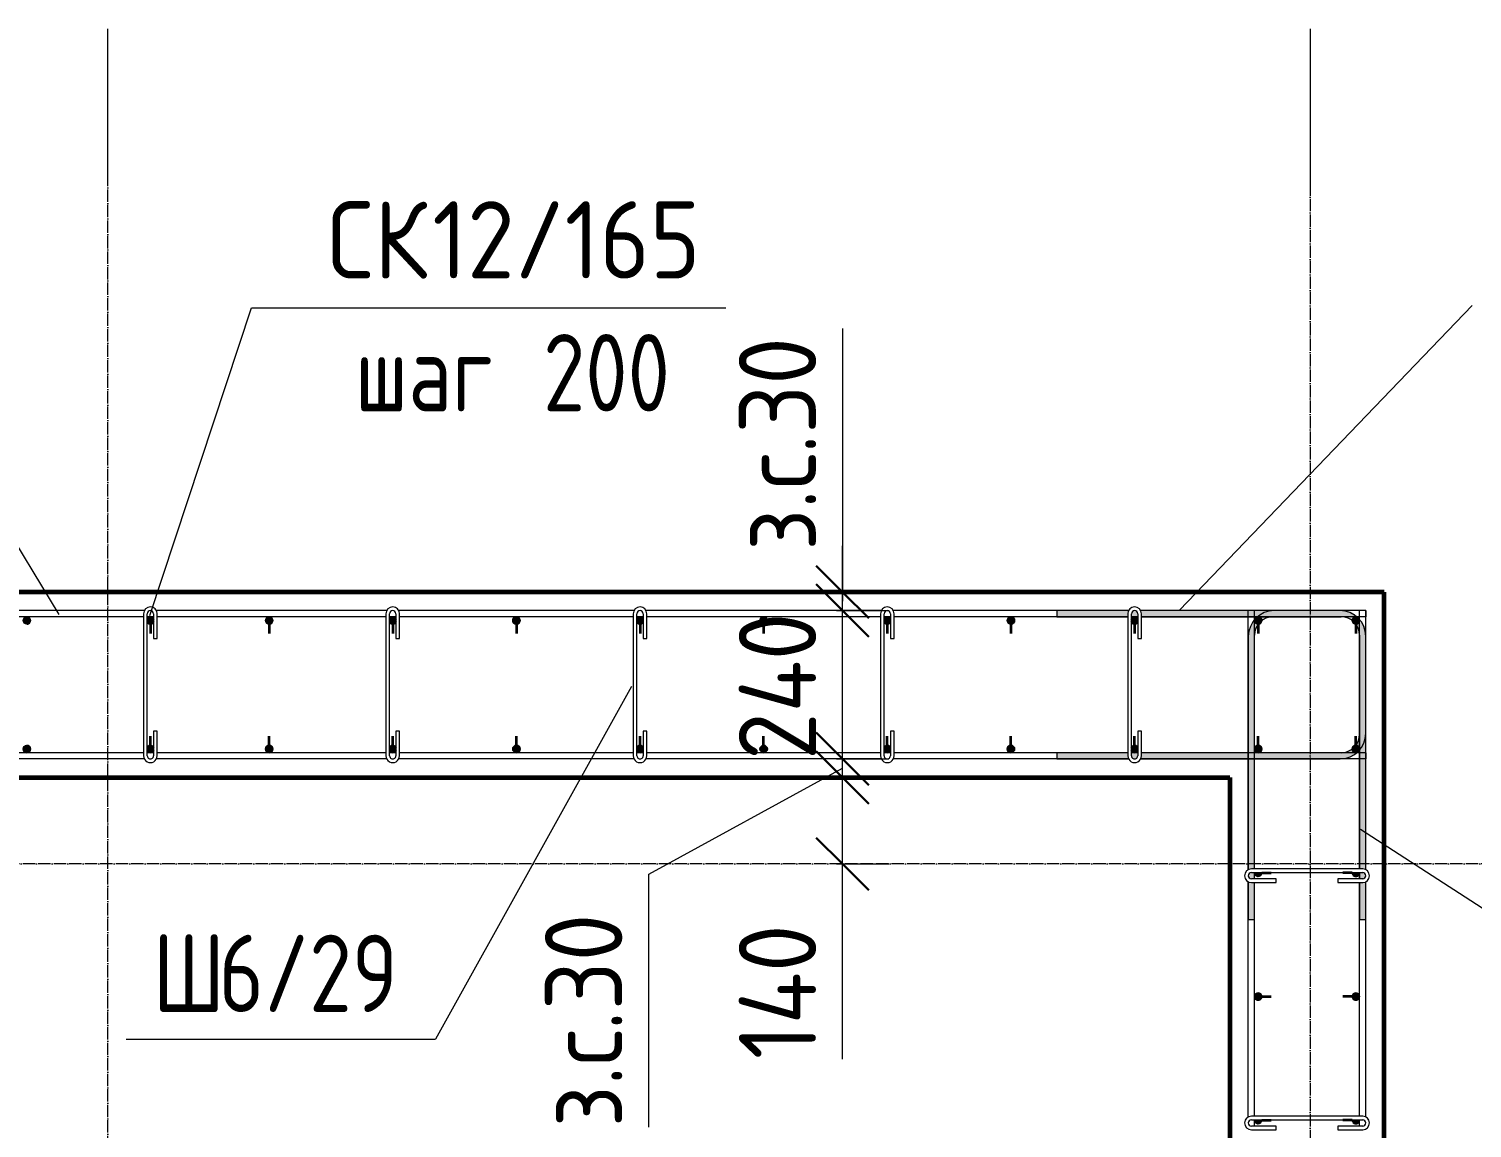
# Model space of a CAD drawing. Header units: millimetres. Extents: x 56549 to 83419, y -3049 to 32998.
# Drawn here: x 79682 to 82017, y 30718 to 32496 of the extents above; entities that cross this region are included whole.
import ezdxf

# ---------------------------------------------------------------- set-up
doc = ezdxf.new("R2010")
doc.units = ezdxf.units.MM
doc.linetypes.add('02 Штрихпунктирная _20 мм_', pattern=[25, 20, -2.5, 0, -2.5])
for name, color, linetype, lineweight in [('AA_Dim', 7, 'Continuous', 9), ('AA_Dim-50', 7, 'Continuous', 9), ('AA_Linii', 7, 'Continuous', 9), ('AA_Oformlenie', 7, 'Continuous', 9), ('AA_Vinoska', 7, 'Continuous', 9), ('AF_Stena_Опалубка', 253, 'Continuous', 20), ('KR_Armatura', 7, 'Continuous', 20), ('KR_Armatura_Tonkie', 7, 'Continuous', 20), ('KR_Fundament', 7, 'Continuous', 20), ('Оси', 7, 'Continuous', 9)]:
    doc.layers.add(name, color=color, linetype=linetype, lineweight=lineweight)
doc.styles.add('GOST Common_1', font='GOST_Common.ttf', dxfattribs={"width": 0.85, "height": 125})
doc.styles.add('ISOCPEUR_2', font='isocpeur.TTF', dxfattribs={"width": 0.9, "height": 125})
doc.styles.add('ISOCPEUR_3', font='isocpeur.TTF', dxfattribs={"width": 0.8, "height": 125})
doc.dimstyles.new('00_Точн_3_знака__прозр_', dxfattribs={"dimscale": 304.8, "dimtxt": 125.344371, "dimasz": 0.278871, "dimexe": 0.246063, "dimexo": 0.164042, "dimgap": 0.016404, "dimtad": 1, "dimdec": 3, "dimrnd": 0.001, "dimdsep": 46, "dimtxsty": 'ISOCPEUR_2', "dimblk1": 'OBLIQUE', "dimblk2": 'OBLIQUE', "dimsah": 1, "dimcen": 0.09, "dimdle": 0.246063, "dimazin": 0, "dimtfac": 1, "dimtdec": 4, "dimtix": 1, "dimtmove": 0, "dimatfit": 3, "dimfxl": 1, "dimtvp": 1, "dimtolj": 1, "dimtzin": 0, "dimlwd": 18, "dimlwe": 18, "dimarcsym": 2})
doc.dimstyles.new('00_Точн_3_знака__прозр__1', dxfattribs={"dimscale": 304.8, "dimtxt": 125.344371, "dimasz": 0.278871, "dimexe": 0.246063, "dimexo": 0.164042, "dimgap": 0.016404, "dimtad": 1, "dimdec": 3, "dimrnd": 0.001, "dimdsep": 46, "dimtxsty": 'ISOCPEUR_2', "dimblk1": 'OBLIQUE', "dimblk2": 'OBLIQUE', "dimsah": 1, "dimcen": 0.09, "dimdle": 0.246063, "dimazin": 0, "dimtfac": 1, "dimtdec": 4, "dimtix": 1, "dimtmove": 1, "dimatfit": 3, "dimfxl": 1, "dimtvp": 1, "dimtolj": 1, "dimtzin": 0, "dimlwd": 18, "dimlwe": 18, "dimarcsym": 2})

# ---------------------------------------------------------------- blocks, each defined once
blk = doc.blocks.new('351_Ряд стержней П переменный шаг _НесАрм_РабПлоск_ - Тип 1-3765982-Схема армирования вертикальных конструкций входной группы в осях 18-20_Н-А_1')
at = {"layer": 'KR_Armatura_Tonkie'}
for points in [[(-6, 708.3), (-9, 707.5), (-10.6, 705.9), (-11.8, 703.8), (-11.8, 701.5), (-11.2, 699.3), (-9, 697.1), (-6, 696.3), (-3, 697.1), (-1, 699.3), (-0.2, 700.7), (0, 702.3), (-1.3, 705.9), (-1.8, 706.5), (-4.4, 708.1)], [(152, 708.3), (149, 707.5), (146.8, 705.3), (146.2, 703.8), (146.2, 700.7), (146.8, 699.3), (149, 697.1), (152, 696.3), (154.6, 697.1), (156.2, 698.1), (157.8, 700.7), (157.8, 703.8), (156.2, 706.5), (153.6, 708.1)], [(-6, 550.3), (-9, 549.5), (-10.2, 548.5), (-11.8, 545.8), (-11.8, 543.5), (-11.2, 541.3), (-9, 539.1), (-6, 538.3), (-3, 539.1), (-1, 541.3), (-0.2, 542.7), (0, 544.3), (-0.8, 547.3), (-1.8, 548.5), (-4.4, 550.1)], [(152, 550.3), (149, 549.5), (146.5, 546.5), (146.2, 545.8), (146.2, 542.7), (146.8, 541.3), (149, 539.1), (152, 538.3), (154.6, 539.1), (156.2, 540.1), (157.8, 542.7), (157.5, 546.5), (156.2, 548.5), (153.6, 550.1)], [(-7.1, 429.3), (-9.3, 429.3), (-11, 427.3), (-11.8, 425.8), (-11.8, 423.5), (-11.2, 421.3), (-9.2, 419.3), (-2.7, 419.3), (-1, 421.3), (-0.2, 422.7), (0, 424.3), (-0.8, 427.3), (-3.1, 429.3), (-5.6, 429.3)], [(153.7, 429.3), (148.8, 429.3), (146.7, 426.9), (146.2, 425.8), (146.2, 422.7), (147, 421.1), (148.9, 419.3), (154.9, 419.3), (156.2, 420.1), (157.8, 422.7), (157.3, 426.9), (156.2, 428.5), (154.6, 429.3)], [(-6, 230.3), (-9, 229.5), (-10.7, 227.7), (-11.8, 225.8), (-11.8, 223.5), (-11.2, 221.3), (-9, 219.1), (-6, 218.3), (-3, 219.1), (-1, 221.3), (-0.2, 222.7), (0, 224.3), (-1.1, 227.7), (-1.8, 228.5), (-4.4, 230.1)], [(152, 230.3), (149, 229.5), (146.8, 227.3), (146.2, 225.8), (146.2, 222.7), (146.9, 221.2), (149, 219.1), (152, 218.3), (154.6, 219.1), (156.2, 220.1), (157.8, 222.7), (157.8, 225.8), (156.2, 228.5), (153.6, 230.1)], [(-6, 67), (-9, 66.2), (-10.2, 65.2), (-11.8, 62.6), (-11.8, 60.2), (-11.1, 58.3), (-0.8, 58.4), (-0.2, 59.4), (0, 61), (-0.8, 64), (-1.8, 65.2), (-4.4, 66.8)], [(152, 67), (149, 66.2), (146.8, 64), (146.2, 62.6), (146.8, 58.3), (157.6, 58.9), (157.8, 59.4), (157.6, 63.1), (156.2, 65.2), (153.6, 66.8)], [(-6, -96.3), (-9, -97.1), (-10.2, -98.1), (-11.8, -100.7), (-11.8, -103.1), (-11.2, -105.3), (-9, -107.5), (-6, -108.3), (-3, -107.5), (-1, -105.3), (-0.2, -103.8), (0, -102.3), (-0.8, -99.3), (-1.8, -98.1), (-4.4, -96.5)], [(152, -96.3), (149, -97.1), (146.8, -99.3), (146.2, -100.7), (146.2, -103.8), (146.8, -105.3), (149, -107.5), (152, -108.3), (154.6, -107.5), (156.2, -106.5), (157.8, -103.8), (157.6, -100.2), (156.2, -98.1), (153.6, -96.5)], [(-6, -296.3), (-9, -297.1), (-10.2, -298.1), (-11.8, -300.7), (-11.5, -302.7), (0, -302.3), (-0.8, -299.3), (-1.8, -298.1), (-4.4, -296.5)], [(152, -296.3), (149, -297.1), (146.8, -299.3), (146.2, -300.7), (146.5, -302.7), (157.8, -302.7), (157.6, -300.2), (156.2, -298.1), (153.6, -296.5)], [(-6, -496.3), (-9, -497.1), (-10.2, -498.1), (-11.8, -500.7), (-11.8, -503.1), (-11.2, -505.3), (-9, -507.5), (-6, -508.3), (-3, -507.5), (-1, -505.3), (-0.2, -503.8), (0, -502.3), (-0.8, -499.3), (-1.8, -498.1), (-4.4, -496.5)], [(152, -496.3), (149, -497.1), (146.8, -499.3), (146.2, -500.7), (146.2, -503.8), (146.8, -505.3), (149, -507.5), (152, -508.3), (154.6, -507.5), (156.2, -506.5), (157.8, -503.8), (157.6, -500.2), (156.2, -498.1), (153.6, -496.5)], [(-6, -696.3), (-9, -697.1), (-10.2, -698.1), (-11.8, -700.7), (-11.5, -702.7), (0, -702.3), (-0.8, -699.3), (-1.8, -698.1), (-4.4, -696.5)], [(152, -696.3), (149, -697.1), (146.8, -699.3), (146.2, -700.7), (146.5, -702.7), (157.8, -702.7), (157.6, -700.2), (156.2, -698.1), (153.6, -696.5)]]:
    blk.add_hatch(color=256, dxfattribs=at).paths.add_polyline_path(points)
at = {"layer": 'KR_Armatura'}
for centre in [(-6, 702.3), (152, 702.3), (-6, 544.3), (152, 544.3), (-6, 224.3), (152, 224.3), (-6, -102.3), (152, -102.3), (-6, -502.3), (152, -502.3)]:
    blk.add_circle(centre, 6, dxfattribs=at)
for centre, start, end in [((-6, 424.3), 105, 255), ((-6, 424.3), 285, 75), ((152, 424.3), 105, 255), ((152, 424.3), 285, 75), ((-6, 61), 90, 220.5765), ((-6, 61), 319.4235, 90), ((152, 61), 90, 220.5765), ((152, 61), 319.4235, 90), ((-6, -302.3), 90, 180), ((-6, -302.3), 360, 90), ((152, -302.3), 90, 180), ((152, -302.3), 353.3592, 90), ((-6, -702.3), 90, 180), ((-6, -702.3), 360, 90), ((152, -702.3), 90, 180), ((152, -702.3), 353.3592, 90)]:
    blk.add_arc(centre, 6, start, end, dxfattribs=at)
at = {"layer": 'KR_Armatura_Tonkie', "lineweight": 35}
for p, q in [((0, 702.3), (15, 702.3)), ((146, 702.3), (131, 702.3)), ((0, 544.3), (15, 544.3)), ((146, 544.3), (131, 544.3)), ((0, 424.3), (15, 424.3)), ((146, 424.3), (131, 424.3)), ((0, 224.3), (15, 224.3)), ((146, 224.3), (131, 224.3)), ((0, 61), (15, 61)), ((146, 61), (131, 61)), ((0, -102.3), (15, -102.3)), ((146, -102.3), (131, -102.3)), ((0, -302.3), (15, -302.3)), ((146, -302.3), (131, -302.3)), ((0, -502.3), (15, -502.3)), ((146, -502.3), (131, -502.3)), ((0, -702.3), (15, -702.3)), ((146, -702.3), (131, -702.3))]:
    blk.add_line(p, q, dxfattribs=at)
at = {"layer": 'KR_Armatura_Tonkie'}
for centre, start, end in [((-6, 702.3), 360, 180), ((-6, 702.3), 180, 0), ((152, 702.3), 360, 180), ((152, 702.3), 180, 360), ((-6, 544.3), 360, 180), ((-6, 544.3), 180, 0), ((152, 544.3), 0, 180), ((152, 544.3), 180, 360), ((-6, 424.3), 123.0857, 180), ((-6, 424.3), 180, 236.9143), ((-6, 424.3), 360, 56.9143), ((-6, 424.3), 303.0857, 0), ((152, 424.3), 123.0857, 180), ((152, 424.3), 180, 236.9143), ((152, 424.3), 360, 56.9143), ((152, 424.3), 303.0857, 360), ((-6, 224.3), 360, 180), ((-6, 224.3), 180, 360), ((152, 224.3), 360, 180), ((152, 224.3), 180, 360), ((-6, 61), 360, 180), ((-6, 61), 180, 206.9431), ((-6, 61), 333.0569, 360), ((152, 61), 360, 180), ((152, 61), 180, 206.9431), ((152, 61), 339.0372, 360), ((-6, -102.3), 360, 180), ((-6, -102.3), 180, 360), ((152, -102.3), 0, 180), ((152, -102.3), 180, 360), ((-6, -302.3), 360, 180), ((152, -302.3), 0, 180), ((-6, -502.3), 360, 180), ((-6, -502.3), 180, 0), ((152, -502.3), 360, 180), ((152, -502.3), 180, 360), ((-6, -702.3), 360, 180), ((152, -702.3), 0, 180)]:
    blk.add_arc(centre, 6, start, end, dxfattribs=at)
blk = doc.blocks.new('351_Ряд стержней П переменный шаг _НесАрм_РабПлоск_ - Тип 1-3764197-Схема армирования вертикальных конструкций входной группы в осях 18-20_Н-А_1')
at = {"layer": 'KR_Armatura_Tonkie'}
for points in [[(0, 1854), (-1.6, 1858.1), (-2.6, 1858.7), (-4.4, 1859.8), (-7.6, 1859.8), (-10.3, 1858.1), (-11.8, 1855.6), (-11.8, 1853.2), (-11.2, 1851), (-9, 1848.8), (-6, 1848), (-2.6, 1849.1), (-1, 1851), (-0.2, 1852.4)], [(208, 1854), (207.8, 1855.6), (206.2, 1858.2), (205, 1859.2), (202, 1860), (199.4, 1859.2), (197.7, 1858.1), (196.2, 1855.6), (196, 1854), (196.8, 1851), (199, 1848.8), (202, 1848), (205, 1848.8), (207.2, 1851), (207.8, 1853.2)], [(0, 1696), (-0.8, 1699), (-2.6, 1700.7), (-4.4, 1701.8), (-7.6, 1701.8), (-10.2, 1700.2), (-11.8, 1697.6), (-11.8, 1695.2), (-11.2, 1693), (-9, 1690.8), (-6, 1690), (-2.6, 1691.1), (-1, 1693), (-0.2, 1694.4)], [(208, 1696), (207.8, 1697.6), (206.2, 1700.2), (205, 1701.2), (202, 1702), (199.4, 1701.2), (197.8, 1700.2), (196.2, 1697.6), (196, 1696), (197.5, 1692.1), (199.1, 1690.8), (202, 1690), (205, 1690.8), (207.2, 1693), (207.8, 1695.2)], [(0, 1496), (-0.8, 1499), (-3.1, 1501), (-9.3, 1501), (-11, 1499), (-11.8, 1497.6), (-11.8, 1495.2), (-11.2, 1493), (-9.2, 1491), (-2.6, 1491.1), (-1, 1493), (-0.2, 1494.4)], [(208, 1496), (207.8, 1497.6), (205.2, 1501), (199.1, 1501), (197.8, 1500.2), (196.2, 1497.6), (196, 1496), (196.8, 1493), (198.9, 1491), (205.3, 1491), (207.2, 1493), (207.8, 1495.2)], [(0, 1296), (-0.8, 1299), (-2.6, 1300.7), (-4.4, 1301.8), (-7.6, 1301.8), (-10.2, 1300.2), (-11.8, 1297.6), (-11.8, 1295.2), (-11.2, 1293), (-9, 1290.8), (-6, 1290), (-2.6, 1291.1), (-1, 1293), (-0.2, 1294.4)], [(208, 1296), (207.8, 1297.6), (206.2, 1300.2), (205, 1301.2), (202, 1302), (199.4, 1301.2), (197.8, 1300.2), (196.2, 1297.6), (196, 1296), (196.8, 1293), (199, 1290.8), (202, 1290), (205, 1290.8), (207.2, 1293), (207.8, 1295.2)], [(0, 1096), (-0.8, 1099), (-3.1, 1101), (-9.3, 1101), (-11, 1099), (-11.8, 1097.6), (-11.8, 1095.2), (-11.2, 1093), (-9.2, 1091), (-2.6, 1091.1), (-1, 1093), (-0.2, 1094.4)], [(208, 1096), (207.8, 1097.6), (205.2, 1101), (199.1, 1101), (197.8, 1100.2), (196.2, 1097.6), (196, 1096), (197.3, 1092.3), (198.9, 1091), (205.3, 1091), (207.2, 1093), (207.8, 1095.2)], [(0, 896), (-0.8, 899), (-2.6, 900.7), (-4.4, 901.8), (-7.6, 901.8), (-10.2, 900.2), (-11.8, 897.6), (-11.8, 895.2), (-11.2, 893), (-9, 890.8), (-6, 890), (-2.6, 891.1), (-1, 893), (-0.2, 894.4)], [(208, 896), (207.8, 897.6), (206.2, 900.2), (205, 901.2), (202, 902), (199.4, 901.2), (197.8, 900.2), (196.2, 897.6), (196, 896), (196.8, 893), (199, 890.8), (202, 890), (205, 890.8), (207.2, 893), (207.8, 895.2)], [(0, 696), (-0.8, 699), (-3.1, 701), (-9.3, 701), (-10.2, 700.2), (-11.8, 697.6), (-11.8, 695.2), (-11.2, 693), (-9.2, 691), (-2.6, 691.1), (-1, 693), (-0.2, 694.4)], [(208, 696), (207.8, 697.6), (205.2, 701), (199.1, 701), (197.8, 700.2), (196.2, 697.6), (196, 696), (196.8, 693), (198.9, 691), (205.3, 691), (207.2, 693), (207.8, 695.2)], [(0, 496), (-1.7, 500.2), (-1.8, 500.2), (-4.4, 501.8), (-7.6, 501.8), (-10.3, 500.2), (-11.8, 497.6), (-11.8, 495.2), (-11.2, 493), (-9, 490.8), (-6, 490), (-2.6, 491.1), (-1, 493), (-0.2, 494.4)], [(208, 496), (207.8, 497.6), (206.2, 500.2), (205, 501.2), (202, 502), (199.4, 501.2), (197.7, 500.2), (196.2, 497.6), (196, 496), (196.8, 493), (199, 490.8), (202, 490), (205, 490.8), (207.2, 493), (207.8, 495.2)], [(0, 296), (-0.8, 299), (-3.1, 301), (-9.3, 301), (-11, 299), (-11.8, 297.6), (-11.8, 295.2), (-11.2, 293), (-9.2, 291), (-2.6, 291.1), (-1, 293), (-0.2, 294.4)], [(208, 296), (207.8, 297.6), (205.2, 301), (199.1, 301), (197.8, 300.2), (196.2, 297.6), (196, 296), (196.8, 293), (198.9, 291), (205.3, 291), (207.2, 293), (207.8, 295.2)], [(0, 96), (-0.8, 99), (-1.8, 100.2), (-4.4, 101.8), (-7.6, 101.8), (-10.2, 100.2), (-11.8, 97.6), (-11.8, 95.2), (-11.2, 93), (-9, 90.8), (-6, 90), (-3, 90.8), (-1, 93), (-0.2, 94.4)], [(208, 96), (207.6, 97.8), (206.2, 100.2), (205, 101.2), (202, 102), (199.4, 101.2), (197.8, 100.2), (196.2, 97.6), (196, 96), (196.8, 93), (199, 90.8), (202, 90), (205, 90.8), (207.2, 93), (207.8, 95.2)], [(0, -96), (-0.8, -93), (-3.1, -91), (-9.3, -91), (-11, -93), (-11.8, -94.4), (-11.8, -96.8), (-11.2, -99), (-9.2, -101), (-2.6, -100.9), (-1, -99), (-0.2, -97.6)], [(208, -96), (207.8, -94.4), (205.2, -91), (199.1, -91), (197.8, -91.8), (196.2, -94.4), (196, -96), (196.8, -99), (198.9, -101), (205.3, -101), (207.2, -99), (207.8, -96.8)], [(0, -296), (-0.8, -293), (-2.6, -291.3), (-4.4, -290.2), (-7.6, -290.2), (-10.2, -291.8), (-11.8, -294.4), (-11.8, -296.8), (-11.2, -299), (-9, -301.2), (-6, -302), (-2.6, -300.9), (-1, -299), (-0.2, -297.6)], [(208, -296), (207.8, -294.4), (206.2, -291.8), (205, -290.8), (202, -290), (199.4, -290.8), (197.8, -291.8), (196.2, -294.4), (196, -296), (196.8, -299), (199, -301.2), (202, -302), (205, -301.2), (207.2, -299), (207.8, -296.8)]]:
    blk.add_hatch(color=256, dxfattribs=at).paths.add_polyline_path(points)
at = {"layer": 'KR_Armatura'}
for centre in [(-6, 1854), (202, 1854), (-6, 1696), (202, 1696), (-6, 1296), (202, 1296), (-6, 896), (202, 896), (-6, 496), (202, 496), (-6, 96), (202, 96), (-6, -296), (202, -296)]:
    blk.add_circle(centre, 6, dxfattribs=at)
for centre, start, end in [((-6, 1496), 105, 255), ((-6, 1496), 285, 75), ((202, 1496), 105, 255), ((202, 1496), 285, 75), ((-6, 1096), 105, 255), ((-6, 1096), 285, 75), ((202, 1096), 105, 255), ((202, 1096), 285, 75), ((-6, 696), 105, 255), ((-6, 696), 285, 75), ((202, 696), 105, 255), ((202, 696), 285, 75), ((-6, 296), 105, 255), ((-6, 296), 285, 75), ((202, 296), 105, 255), ((202, 296), 285, 75), ((-6, -96), 105, 255), ((-6, -96), 285, 75), ((202, -96), 105, 255), ((202, -96), 285, 75)]:
    blk.add_arc(centre, 6, start, end, dxfattribs=at)
at = {"layer": 'KR_Armatura_Tonkie', "lineweight": 35}
for p, q in [((0, 1854), (15, 1854)), ((196, 1854), (181, 1854)), ((0, 1696), (15, 1696)), ((196, 1696), (181, 1696)), ((0, 1496), (15, 1496)), ((196, 1496), (181, 1496)), ((0, 1296), (15, 1296)), ((196, 1296), (181, 1296)), ((0, 1096), (15, 1096)), ((196, 1096), (181, 1096)), ((0, 896), (15, 896)), ((196, 896), (181, 896)), ((0, 696), (15, 696)), ((196, 696), (181, 696)), ((0, 496), (15, 496)), ((196, 496), (181, 496)), ((0, 296), (15, 296)), ((196, 296), (181, 296)), ((0, 96), (15, 96)), ((196, 96), (181, 96)), ((0, -96), (15, -96)), ((196, -96), (181, -96))]:
    blk.add_line(p, q, dxfattribs=at)
at = {"layer": 'KR_Armatura_Tonkie'}
for centre, start, end in [((-6, 1854), 360, 180), ((-6, 1854), 180, 0), ((202, 1854), 0, 180), ((202, 1854), 180, 360), ((-6, 1696), 360, 180), ((-6, 1696), 180, 0), ((202, 1696), 0, 180), ((202, 1696), 180, 360), ((-6, 1496), 123.0857, 180), ((-6, 1496), 180, 236.9143), ((-6, 1496), 360, 55.4108), ((-6, 1496), 304.5892, 0), ((202, 1496), 123.0857, 180), ((202, 1496), 180, 236.9143), ((202, 1496), 0, 56.9143), ((202, 1496), 303.0857, 0), ((-6, 1296), 360, 180), ((-6, 1296), 180, 0), ((202, 1296), 0, 180), ((202, 1296), 180, 360), ((-6, 1096), 123.0857, 180), ((-6, 1096), 360, 55.4108), ((202, 1096), 123.0857, 180), ((202, 1096), 0, 56.9143), ((-6, 1096), 180, 236.9143), ((-6, 1096), 304.5892, 0), ((202, 1096), 180, 236.9143), ((202, 1096), 303.0857, 360), ((-6, 896), 360, 180), ((-6, 896), 180, 0), ((202, 896), 0, 180), ((202, 896), 180, 360), ((-6, 696), 123.0857, 180), ((-6, 696), 360, 55.4108), ((202, 696), 123.0857, 180), ((202, 696), 0, 56.9143), ((-6, 696), 180, 236.9143), ((-6, 696), 304.5892, 0), ((202, 696), 180, 236.9143), ((202, 696), 303.0857, 360), ((-6, 496), 360, 180), ((-6, 496), 180, 0), ((202, 496), 0, 180), ((202, 496), 180, 360), ((-6, 296), 123.0857, 180), ((-6, 296), 180, 236.9143), ((-6, 296), 360, 56.9143), ((-6, 296), 304.5892, 360), ((202, 296), 123.0857, 180), ((202, 296), 180, 236.9143), ((202, 296), 0, 56.9143), ((202, 296), 303.0857, 360), ((-6, 96), 360, 180), ((-6, 96), 180, 360), ((202, 96), 0, 180), ((202, 96), 180, 360), ((-6, -96), 123.0857, 180), ((-6, -96), 360, 55.4108), ((202, -96), 123.0857, 180), ((202, -96), 0, 56.9143), ((-6, -96), 180, 236.9143), ((-6, -96), 304.5892, 360), ((202, -96), 180, 236.9143), ((202, -96), 303.0857, 360), ((-6, -296), 360, 180), ((202, -296), 0, 180)]:
    blk.add_arc(centre, 6, start, end, dxfattribs=at)
blk = doc.blocks.new('079_Шпилька _ЭлУзла_ - d6 А240-3740167-Схема армирования вертикальных конструкций входной группы в осях 18-20_Н-А_1')
at = {"layer": 'AA_Oformlenie'}
for p, q in [((40, 11), (0, 11)), ((0, 5), (40, 5)), ((40, 5), (40, 11)), ((180, 11), (140, 11)), ((140, 11), (140, 5)), ((140, 5), (180, 5)), ((180, -5), (0, -5)), ((0, -11), (180, -11))]:
    blk.add_line(p, q, dxfattribs=at)
for centre, radius, start, end in [((0, 0), 11, 90, 270), ((0, 0), 5, 90, 270), ((180, 0), 11, 270, 90), ((180, 0), 5, 270, 90)]:
    blk.add_arc(centre, radius, start, end, dxfattribs=at)
blk = doc.blocks.new('079_Шпилька _ЭлУзла_ - d6 А240-3740291-Схема армирования вертикальных конструкций входной группы в осях 18-20_Н-А_1')
at = {"layer": 'AA_Oformlenie'}
for p, q in [((40, 11), (0, 11)), ((0, 5), (40, 5)), ((40, 5), (40, 11)), ((230, 11), (190, 11)), ((190, 11), (190, 5)), ((190, 5), (230, 5)), ((230, -5), (0, -5)), ((0, -11), (230, -11))]:
    blk.add_line(p, q, dxfattribs=at)
for centre, radius, start, end in [((0, 0), 11, 90, 270), ((0, 0), 5, 90, 270), ((230, 0), 11, 270, 90), ((230, 0), 5, 270, 90)]:
    blk.add_arc(centre, radius, start, end, dxfattribs=at)
blk = doc.blocks.new('079_Шпилька _ЭлУзла_ - d6 А240-V20-Схема армирования вертикальных конструкций входной группы в осях 18-20_Н-А_1')
at = {"layer": 'AA_Oformlenie'}
for p, q in [((40, 11), (0, 11)), ((0, 5), (40, 5)), ((40, 5), (40, 11)), ((230, 11), (190, 11)), ((190, 11), (190, 5)), ((190, 5), (230, 5)), ((230, -5), (0, -5)), ((0, -11), (230, -11))]:
    blk.add_line(p, q, dxfattribs=at)
for centre, radius, start, end in [((0, 0), 11, 90, 270), ((0, 0), 5, 90, 270), ((230, 0), 11, 270, 90), ((230, 0), 5, 270, 90)]:
    blk.add_arc(centre, radius, start, end, dxfattribs=at)
blk = doc.blocks.new('079_Шпилька _ЭлУзла_ - d6 А240-V21-Схема армирования вертикальных конструкций входной группы в осях 18-20_Н-А_1')
at = {"layer": 'AA_Oformlenie'}
for p, q in [((40, 11), (0, 11)), ((0, 5), (40, 5)), ((40, 5), (40, 11)), ((230, 11), (190, 11)), ((190, 11), (190, 5)), ((190, 5), (230, 5)), ((230, -5), (0, -5)), ((0, -11), (230, -11))]:
    blk.add_line(p, q, dxfattribs=at)
for centre, radius, start, end in [((0, 0), 11, 90, 270), ((0, 0), 5, 90, 270), ((230, 0), 11, 270, 90), ((230, 0), 5, 270, 90)]:
    blk.add_arc(centre, radius, start, end, dxfattribs=at)
blk = doc.blocks.new('079_Шпилька _ЭлУзла_ - d6 А240-V22-Схема армирования вертикальных конструкций входной группы в осях 18-20_Н-А_1')
at = {"layer": 'AA_Oformlenie'}
for p, q in [((40, 11), (0, 11)), ((0, 5), (40, 5)), ((40, 5), (40, 11)), ((230, 11), (190, 11)), ((190, 11), (190, 5)), ((190, 5), (230, 5)), ((230, -5), (0, -5)), ((0, -11), (230, -11))]:
    blk.add_line(p, q, dxfattribs=at)
for centre, radius, start, end in [((0, 0), 11, 90, 270), ((0, 0), 5, 90, 270), ((230, 0), 11, 270, 90), ((230, 0), 5, 270, 90)]:
    blk.add_arc(centre, radius, start, end, dxfattribs=at)
blk = doc.blocks.new('042_М_Арматуры - Диам длина поз _ Шаг-2260295-Схема армирования вертикальных конструкций входной группы в осях 18-20_Н-А_1')
at = {"layer": 'AA_Vinoska'}
blk.add_line((-7, 0), (7, 0), dxfattribs=at)
blk = doc.blocks.new('DIMBLOCK78-Схема армирования вертикальных конструкций входной группы в осях 18-20_Н-А_1')
at = {"layer": 'AA_Dim-50', "lineweight": 30}
for p, q in [((80998.5, 31285), (80956, 31327.5)), ((80998.5, 31285), (81041, 31242.5)), ((80998.5, 31145), (80956, 31187.5)), ((80998.5, 31145), (81041, 31102.5))]:
    blk.add_line(p, q, dxfattribs=at)
at = {"layer": 'AA_Dim-50', "lineweight": 18}
for p, q in [((80988.4, 31285), (81073.5, 31285)), ((80998.5, 31285), (80988.4, 31285)), ((80998.5, 31070), (80998.5, 31285)), ((80998.5, 31099.1), (80998.5, 31215)), ((80988.4, 31145), (81073.5, 31145)), ((80998.5, 31145), (80988.4, 31145)), ((80998.5, 30829.2), (80998.5, 31099.1))]:
    blk.add_line(p, q, dxfattribs=at)
at = {"layer": 'AA_Dim-50', "color": 0, "lineweight": 18, "insert": (80830.7, 30829.2), "char_height": 125, "width": 263.933, "attachment_point": 1, "rotation": 90, "line_spacing_factor": 1.135194, "style": 'ISOCPEUR_2'}
blk.add_mtext('140', dxfattribs=at)
blk = doc.blocks.new('_Oblique')
at = {"color": 0, "linetype": 'ByBlock', "lineweight": -2}
blk.add_line((-0.5, -0.5), (0.5, 0.5), dxfattribs=at)
blk = doc.blocks.new('DIMBLOCK79-Схема армирования вертикальных конструкций входной группы в осях 18-20_Н-А_1')
at = {"layer": 'AA_Dim-50', "lineweight": 30}
for p, q in [((80998.5, 31315), (80956, 31357.5)), ((80998.5, 31285), (80956, 31327.5)), ((80998.5, 31315), (81041, 31272.5)), ((80998.5, 31285), (81041, 31242.5))]:
    blk.add_line(p, q, dxfattribs=at)
at = {"layer": 'AA_Dim-50', "lineweight": 18}
for p, q in [((80988.4, 31315), (81073.5, 31315)), ((80998.5, 31315), (80988.4, 31315)), ((80998.5, 31285), (80998.5, 31315)), ((80684.9, 31128.5), (80998.5, 31300)), ((80988.4, 31285), (81073.5, 31285)), ((80998.5, 31285), (80988.4, 31285)), ((80684.9, 30719), (80684.9, 31128.5))]:
    blk.add_line(p, q, dxfattribs=at)
at = {"layer": 'AA_Dim-50', "color": 0, "lineweight": 18, "insert": (80517.1, 30719), "char_height": 125, "width": 431.374, "attachment_point": 1, "rotation": 90, "line_spacing_factor": 1.135194, "style": 'ISOCPEUR_2'}
blk.add_mtext('з.с.30', dxfattribs=at)
blk = doc.blocks.new('DIMBLOCK80-Схема армирования вертикальных конструкций входной группы в осях 18-20_Н-А_1')
at = {"layer": 'AA_Dim-50', "lineweight": 30}
for p, q in [((80998.5, 31555), (80956, 31597.5)), ((80998.5, 31555), (81041, 31512.5)), ((80998.5, 31315), (80956, 31357.5)), ((80998.5, 31315), (81041, 31272.5))]:
    blk.add_line(p, q, dxfattribs=at)
at = {"layer": 'AA_Dim-50', "lineweight": 18}
for p, q in [((80988.4, 31555), (81073.5, 31555)), ((80998.5, 31555), (80988.4, 31555)), ((80998.5, 31315), (80998.5, 31555)), ((80988.4, 31315), (81073.5, 31315)), ((80998.5, 31315), (80988.4, 31315))]:
    blk.add_line(p, q, dxfattribs=at)
at = {"layer": 'AA_Dim-50', "color": 0, "lineweight": 18, "insert": (80830.7, 31313.2), "char_height": 125, "width": 292.313, "attachment_point": 1, "rotation": 90, "line_spacing_factor": 1.135194, "style": 'ISOCPEUR_2'}
blk.add_mtext('240', dxfattribs=at)
blk = doc.blocks.new('DIMBLOCK81-Схема армирования вертикальных конструкций входной группы в осях 18-20_Н-А_1')
at = {"layer": 'AA_Dim-50', "lineweight": 18}
for p, q in [((80998.5, 32011.2), (80998.5, 31601.8)), ((80998.5, 31555), (80998.5, 31660)), ((80998.5, 31601.8), (80998.5, 31570)), ((80988.4, 31585), (81073.5, 31585)), ((80998.5, 31585), (80988.4, 31585)), ((80988.4, 31555), (81073.5, 31555)), ((80998.5, 31555), (80988.4, 31555))]:
    blk.add_line(p, q, dxfattribs=at)
at = {"layer": 'AA_Dim-50', "lineweight": 30}
for p, q in [((80998.5, 31585), (80956, 31627.5)), ((80998.5, 31555), (80956, 31597.5)), ((80998.5, 31585), (81041, 31542.5)), ((80998.5, 31555), (81041, 31512.5))]:
    blk.add_line(p, q, dxfattribs=at)
at = {"layer": 'AA_Dim-50', "color": 0, "lineweight": 18, "insert": (80830.7, 31651.8), "char_height": 125, "width": 431.374, "attachment_point": 1, "rotation": 90, "line_spacing_factor": 1.135194, "style": 'ISOCPEUR_2'}
blk.add_mtext('з.с.30', dxfattribs=at)
blk = doc.blocks.new('010_Текст с выноской - Текст 2 строки-3745985-Схема армирования вертикальных конструкций входной группы в осях 18-20_Н-А_1')
at = {"layer": 'AA_Vinoska'}
blk.add_line((-5, 0), (5, 0), dxfattribs=at)

msp = doc.modelspace()

# ---------------------------------------------------------------- hatches: boundary and pattern name
at = {"layer": 'AA_Oformlenie'}
h = msp.add_hatch(color=250, dxfattribs=at)
h.paths.add_polyline_path([(81344.8383, 31315), (81461.1049, 31315), (81460.0086, 31318.7059), (81459.8383, 31322.4914), (81459.8383, 31325), (81344.8383, 31325), (81344.8383, 31316.4408)])
h.paths.add_polyline_path([(81803.2561, 31315), (81814.0762, 31316.4408), (81824.5956, 31320.9918), (81830.0224, 31325.1559), (81828.0753, 31325.2044), (81825.8383, 31325.8038), (81823.6421, 31328), (81822.3901, 31330.9773), (81819.8383, 31329.0192), (81812.6028, 31326.0222), (81803.2561, 31325), (81481.8383, 31325), (81481.4635, 31317.153), (81480.8725, 31315), (81799.3963, 31315)])
h.paths.add_polyline_path([(81470.8383, 31315), (81473.6853, 31315.9361), (81475.1684, 31317.5), (81475.8383, 31320), (81475.8383, 31325), (81465.8383, 31325), (81466.0086, 31318.7059), (81467.3335, 31316.4408), (81469.5442, 31315.1704)])
h.paths.add_polyline_path([(81834.4344, 31329.4927), (81839.5055, 31336.3662), (81843.6077, 31347.2354), (81844.8383, 31356.5822), (81844.5094, 31515.6945), (81843.3458, 31524.1801), (81838.07, 31535.6198), (81834.8383, 31539), (81834.6338, 31537.4471), (81832.2218, 31534.0982), (81830.819, 31533.5307), (81828.8383, 31532.5814), (81830.819, 31530), (81833.816, 31522.7646), (81834.8383, 31513.1963), (81834.8383, 31355), (81833.816, 31347.2354), (81830.819, 31340), (81828.8383, 31337), (81831.3592, 31336.2367), (81833.0809, 31335.2426), (81834.6338, 31332.5529), (81834.8383, 31331)])
h.paths.add_polyline_path([(81822.9466, 31538.5956), (81822.8383, 31539), (81824.463, 31542.8209), (81825.8383, 31544.1962), (81829.6698, 31545), (81823.6421, 31549.5213), (81812.6028, 31553.7403), (81799.3963, 31555), (81480.5717, 31555), (81481.6679, 31551.2941), (81481.8383, 31547.99), (81481.8383, 31545), (81804.8383, 31545), (81814.0183, 31543.3915), (81821.4139, 31539.7718), (81822.8383, 31538.6788)])
h.paths.add_polyline_path([(81344.8383, 31545), (81459.8383, 31545), (81460.2131, 31552.847), (81461.1049, 31555), (81344.8383, 31555)])
h.paths.add_polyline_path([(81465.8383, 31545), (81475.8383, 31545), (81475.6679, 31551.2941), (81474.3738, 31553.5355), (81472.1324, 31554.8296), (81469.5442, 31554.8296), (81467.3027, 31553.5355), (81466.0086, 31551.2941), (81465.8383, 31547.6408)])
h = msp.add_hatch(color=250, dxfattribs=at)
h.paths.add_polyline_path([(81844.8383, 31055), (81844.8383, 31116.2666), (81841.1324, 31115.1704), (81836.1471, 31115), (81834.8383, 31115), (81834.8383, 31055), (81839.0127, 31055)])
h.paths.add_polyline_path([(81664.8383, 31055), (81664.8383, 31115), (81656.9913, 31115.3748), (81654.8383, 31116.2666), (81654.8383, 31055)])
h.paths.add_polyline_path([(81839.8383, 31121), (81842.3383, 31121.6699), (81844.1684, 31123.5), (81844.8383, 31126), (81843.9021, 31128.847), (81842.3383, 31130.3301), (81839.8383, 31131), (81834.8383, 31131), (81834.8383, 31121), (81836.278, 31121)])
h.paths.add_polyline_path([(81659.8383, 31121), (81664.8383, 31121), (81664.8383, 31131), (81658.5442, 31130.8296), (81656.3027, 31129.5355), (81655.0086, 31127.2941), (81655.0086, 31124.7059), (81656.3027, 31122.4645), (81658.5442, 31121.1704)])
h.paths.add_polyline_path([(81844.8383, 31135.7334), (81844.63, 31355), (81843.4214, 31345.8199), (81838.8465, 31335.2426), (81834.8383, 31330.0191), (81834.8383, 31137), (81842.6853, 31136.6252), (81844.1684, 31136.0109)])
h.paths.add_polyline_path([(81654.8383, 31135.7334), (81658.5442, 31136.8296), (81663.0486, 31137), (81664.8383, 31137.1126), (81664.8383, 31315), (81654.8383, 31315), (81654.8383, 31136.6252)])
h.paths.add_polyline_path([(81658.1716, 31325), (81664.8383, 31325), (81665.281, 31518.3628), (81666.5956, 31524.5393), (81668.8575, 31530), (81670.8383, 31533), (81668.2472, 31533.8038), (81665.9338, 31535.6198), (81665.281, 31537.3478), (81664.8383, 31539), (81664.8383, 31539.8315), (81660.4389, 31534.0982), (81656.2627, 31524.0159), (81654.8383, 31513.1963), (81654.8383, 31325)])
h.paths.add_polyline_path([(81844.8383, 31513.1963), (81844.5385, 31515.6945), (81843.4138, 31524.1983), (81838.1847, 31535.6198), (81839.2673, 31534.0265), (81843.5786, 31522.7646), (81844.8341, 31513.2278)])
h.paths.add_polyline_path([(81676.7912, 31538.6427), (81679.8383, 31540.9808), (81687.0737, 31543.9778), (81694.8383, 31545), (81672.3912, 31544.7956), (81675.7401, 31542.3835), (81676.6338, 31540.5529), (81676.8383, 31539)])
h.paths.add_polyline_path([(81830.0224, 31544.8441), (81823.6421, 31549.5968), (81812.6028, 31553.7695), (81814.0183, 31553.5076), (81824.5956, 31548.8935), (81829.842, 31544.8679)])

# ---------------------------------------------------------------- linework, layer by layer
at = {"layer": 'AA_Linii'}
for p, q in [((81344.8383, 31555), (81344.8383, 31545)), ((81461.1049, 31555), (81344.8383, 31555)), ((81344.8383, 31545), (81459.8383, 31545)), ((81465.8383, 31545), (81475.8383, 31545)), ((81803.0346, 31555), (81480.8725, 31555)), ((81481.8383, 31545), (81804.8383, 31545)), ((81694.8383, 31545), (81804.8383, 31545)), ((81803.2561, 31555), (81696.642, 31555)), ((81654.8383, 31513.1963), (81654.8383, 31135.7334)), ((81664.8383, 31137.1126), (81664.8383, 31515)), ((81834.8383, 31515), (81834.8383, 31355)), ((81834.8383, 31515), (81834.8383, 31137.1126)), ((81844.8383, 31135.7334), (81844.8383, 31513.4178)), ((81844.8383, 31356.5822), (81844.8383, 31513.1963)), ((81459.8383, 31325), (81344.8383, 31325)), ((81344.8383, 31325), (81344.8383, 31315)), ((81344.8383, 31315), (81461.1049, 31315)), ((81475.8383, 31325), (81465.8383, 31325)), ((81480.8725, 31315), (81803.2561, 31315)), ((81804.8383, 31325), (81481.8383, 31325)), ((81664.8383, 31121), (81664.8383, 31131)), ((81834.8383, 31131), (81834.8383, 31121)), ((81654.8383, 31116.2666), (81654.8383, 31055)), ((81664.8383, 31055), (81664.8383, 31115)), ((81834.8383, 31115), (81834.8383, 31055)), ((81844.8383, 31055), (81844.8383, 31116.2666)), ((81654.8383, 31055), (81664.8383, 31055)), ((81834.8383, 31055), (81844.8383, 31055))]:
    msp.add_line(p, q, dxfattribs=at)
for centre, radius, start, end in [((81696.642, 31513.1963), 41.8037, 90, 180), ((81694.8383, 31515), 30, 90, 180), ((81803.0346, 31513.1963), 41.8037, 0, 90), ((81803.2561, 31513.4178), 41.5822, 360, 90), ((81804.8383, 31515), 30, 0, 90), ((81804.8383, 31515), 30, 0, 90), ((81803.2561, 31356.5822), 41.5822, 270, 0), ((81804.8383, 31355), 30, 270, 360)]:
    msp.add_arc(centre, radius, start, end, dxfattribs=at)
at = {"layer": 'AA_Vinoska'}
for p, q in [((79731.2056, 31548.7916), (79430.1591, 32044.8152)), ((79877.8208, 31547.3101), (80042.5512, 32044.8152)), ((80042.5512, 32044.8152), (80109.4292, 32044.8152)), ((81543.5813, 31555.4943), (82016.8818, 32048.483)), ((80657.3084, 31431.926), (80339.7956, 30861.4281)), ((81836.2269, 31201.3038), (82418.7706, 30824.3281))]:
    msp.add_line(p, q, dxfattribs=at)
at = {"layer": 'AF_Stena_Опалубка', "lineweight": 60}
for p, q in [((81874.8383, 31585), (78324.8383, 31585)), ((81874.8383, 31285), (81874.8383, 31585)), ((78324.8383, 31285), (81624.8383, 31285)), ((81624.8383, 31285), (81624.8383, 29930)), ((81874.8383, 27650), (81874.8383, 31285))]:
    msp.add_line(p, q, dxfattribs=at)
at = {"layer": 'KR_Armatura_Tonkie'}
for p, q in [((79869.1049, 31555), (79488.5717, 31555)), ((79867.8383, 31545), (79489.8383, 31545)), ((79883.8383, 31545), (79873.8383, 31545)), ((80261.1049, 31555), (79888.5717, 31555)), ((80259.8383, 31545), (79889.8383, 31545)), ((80275.8383, 31545), (80265.8383, 31545)), ((80661.1049, 31555), (80280.5717, 31555)), ((80659.4164, 31545), (80281.8383, 31545)), ((80675.8383, 31545), (80665.8383, 31545)), ((81061.1049, 31555), (80680.5717, 31555)), ((81059.8383, 31545), (80681.8383, 31545)), ((81075.8383, 31545), (81065.8383, 31545)), ((81461.1049, 31555), (81080.5717, 31555)), ((81459.8383, 31545), (81081.8383, 31545)), ((81475.8383, 31545), (81465.8383, 31545)), ((81845.1133, 31555), (81480.8725, 31555)), ((81845.1133, 31545), (81481.8383, 31545)), ((81664.8383, 31555), (81654.8383, 31555)), ((81654.8383, 31135.7334), (81654.8383, 31555)), ((81664.8383, 31137.1126), (81664.8383, 31555)), ((81844.8383, 31555), (81834.8383, 31555)), ((81834.8383, 31137.1126), (81834.8383, 31555)), ((81844.8383, 31135.7334), (81844.8383, 31555)), ((81845.1133, 31555), (81845.1133, 31545)), ((79869.1049, 31315), (79488.5717, 31315)), ((79867.8383, 31325), (79489.8383, 31325)), ((79883.8383, 31325), (79873.8383, 31325)), ((80261.1049, 31315), (79888.5717, 31315)), ((80259.8383, 31325), (79889.8383, 31325)), ((80275.8383, 31325), (80265.8383, 31325)), ((80661.1049, 31315), (80280.5717, 31315)), ((80659.8383, 31325), (80281.8383, 31325)), ((80675.8383, 31325), (80665.8383, 31325)), ((81061.1049, 31315), (80680.5717, 31315)), ((81059.8383, 31325), (80681.8383, 31325)), ((81075.8383, 31325), (81065.8383, 31325)), ((81461.1049, 31315), (81080.5717, 31315)), ((81459.8383, 31325), (81081.8383, 31325)), ((81475.8383, 31325), (81465.8383, 31325)), ((81845.1133, 31315), (81480.8725, 31315)), ((81845.1133, 31325), (81481.8383, 31325)), ((81845.1133, 31325), (81845.1133, 31315)), ((81664.8383, 31121), (81664.8383, 31131)), ((81834.8383, 31121), (81834.8383, 31131)), ((81654.8383, 30735.7334), (81654.8383, 31116.2666)), ((81664.8383, 30737), (81664.8383, 31115)), ((81834.8383, 30737), (81834.8383, 31115)), ((81844.8383, 30735.7334), (81844.8383, 31116.2666)), ((81664.8383, 30721), (81664.8383, 30731)), ((81834.8383, 30721), (81834.8383, 30731))]:
    msp.add_line(p, q, dxfattribs=at)
at = {"layer": 'KR_Fundament'}
for p, q in [((78074.8383, 31585), (81874.8383, 31585)), ((81874.8383, 31585), (78074.8383, 31585)), ((81874.8383, 31585), (81874.8383, 29140)), ((81874.8383, 27650.1744), (81874.8383, 31585))]:
    msp.add_line(p, q, dxfattribs=at)
at = {"layer": 'Оси'}
for p, q in [((79809.8383, 32246.2062), (79809.8383, 32496.2062)), ((81754.8383, 32496.2062), (81754.8383, 32246.2062))]:
    msp.add_line(p, q, dxfattribs=at)
at = {"layer": 'Оси', "linetype": '02 Штрихпунктирная _20 мм_'}
for p, q in [((79809.8383, 26719.4914), (79809.8383, 32246.2062)), ((81754.8383, 32246.2062), (81754.8383, 26719.4914)), ((83080.6791, 31145), (76729.6398, 31145))]:
    msp.add_line(p, q, dxfattribs=at)

# ---------------------------------------------------------------- block references
at = {"layer": 'AA_Oformlenie'}
for name, p, rotation in [('079_Шпилька _ЭлУзла_ - d6 А240-V22-Схема армирования вертикальных конструкций входной группы в осях 18-20_Н-А_1', (79878.8383, 31550), 269.9999999999997), ('079_Шпилька _ЭлУзла_ - d6 А240-V22-Схема армирования вертикальных конструкций входной группы в осях 18-20_Н-А_1', (80270.8383, 31550), 269.9999999999997), ('079_Шпилька _ЭлУзла_ - d6 А240-V21-Схема армирования вертикальных конструкций входной группы в осях 18-20_Н-А_1', (80670.8383, 31550), 269.9999999999997), ('079_Шпилька _ЭлУзла_ - d6 А240-V20-Схема армирования вертикальных конструкций входной группы в осях 18-20_Н-А_1', (81070.8383, 31550), 269.9999999999997), ('079_Шпилька _ЭлУзла_ - d6 А240-3740291-Схема армирования вертикальных конструкций входной группы в осях 18-20_Н-А_1', (81470.8383, 31550), 269.9999999999997), ('079_Шпилька _ЭлУзла_ - d6 А240-3740167-Схема армирования вертикальных конструкций входной группы в осях 18-20_Н-А_1', (81839.8383, 31126), 180), ('079_Шпилька _ЭлУзла_ - d6 А240-3740167-Схема армирования вертикальных конструкций входной группы в осях 18-20_Н-А_1', (81839.8383, 30726), 180)]:
    msp.add_blockref(name, p, dxfattribs=dict(at, rotation=rotation))
at = {"layer": 'AA_Vinoska'}
for name, p, xscale, yscale, zscale in [('042_М_Арматуры - Диам длина поз _ Шаг-2260295-Схема армирования вертикальных конструкций входной группы в осях 18-20_Н-А_1', (80459.4292, 32044.8152), 49.99999999999998, 49.99999999999998, 49.99999999999998), ('010_Текст с выноской - Текст 2 строки-3745985-Схема армирования вертикальных конструкций входной группы в осях 18-20_Н-А_1', (80089.7956, 30861.4281), 50, 50, 50)]:
    msp.add_blockref(name, p, dxfattribs=dict(at, xscale=xscale, yscale=yscale, zscale=zscale))
at = {"layer": 'KR_Armatura_Tonkie'}
for name, p, rotation in [('351_Ряд стержней П переменный шаг _НесАрм_РабПлоск_ - Тип 1-3764197-Схема армирования вертикальных конструкций входной группы в осях 18-20_Н-А_1', (79974.8383, 31533), 269.9999999999997), ('351_Ряд стержней П переменный шаг _НесАрм_РабПлоск_ - Тип 1-3765982-Схема армирования вертикальных конструкций входной группы в осях 18-20_Н-А_1', (81822.8383, 30428.2949), 180)]:
    msp.add_blockref(name, p, dxfattribs=dict(at, rotation=rotation))

# ---------------------------------------------------------------- texts
at = {"layer": 'AA_Vinoska', "char_height": 125, "attachment_point": 1}
for s, insert, width, style in [('СК', (80165.1612, 32217.3276), 205.632844, 'ISOCPEUR_2'), ('12/165', (80334.8253, 32217.3276), 526.708687, 'ISOCPEUR_2'), (' 200', (80450.2821, 32002.375), 333.502, 'ISOCPEUR_3'), ('шаг', (80209.5112, 32002.375), 291.81425, 'ISOCPEUR_3'), ('\\fGOST Common|b0|i0|c204|p34|;\\W.85;Ш', (79882.4097, 31030.5433), 129.472531, 'GOST Common_1'), ('6/29', (79989.2352, 31030.5433), 367.974562, 'GOST Common_1')]:
    msp.add_mtext(s, dxfattribs=dict(at, insert=insert, width=width, style=style))

# ---------------------------------------------------------------- dimensions: what is measured, and where the dimension line sits
at = {"layer": 'AA_Dim', "lineweight": 18}
for base, p1, p2, override, picture, middle in [((80998.4937, 31585), (80938.3897, 31555), (80938.3897, 31585), {"dimpost": 'з.с.<>', "dimfxl": 30}, 'DIMBLOCK81-Схема армирования вертикальных конструкций входной группы в осях 18-20_Н-А_1', (80913.9873, 31867.4449)), ((80998.4937, 31315), (80938.3897, 31285), (80938.3897, 31315), {"dimpost": 'з.с.<>', "dimfxl": 30}, 'DIMBLOCK79-Схема армирования вертикальных конструкций входной группы в осях 18-20_Н-А_1', (80600.4405, 30934.6791)), ((80998.4937, 31285), (80938.3897, 31145), (80938.3897, 31285), {"dimpost": '<>', "dimfxl": 140}, 'DIMBLOCK78-Схема армирования вертикальных конструкций входной группы в осях 18-20_Н-А_1', (80913.9873, 30961.1676))]:
    dim = msp.add_linear_dim(base=base, p1=p1, p2=p2, angle=90, dimstyle='00_Точн_3_знака__прозр__1', override=override, dxfattribs=at)
    dim.commit()
    dim.dimension.update_dxf_attribs({"geometry": picture, "text_midpoint": middle, "dimtype": 160, "text_rotation": 90})
dim = msp.add_linear_dim(base=(80998.4937, 31555), p1=(80938.3897, 31315), p2=(80938.3897, 31555), angle=90, dimstyle='00_Точн_3_знака__прозр_', override={"dimpost": '<>', "dimfxl": 240}, dxfattribs=at)
dim.commit()
dim.dimension.update_dxf_attribs({"geometry": 'DIMBLOCK80-Схема армирования вертикальных конструкций входной группы в осях 18-20_Н-А_1', "text_midpoint": (80930.9937, 31435)})

doc.saveas('drawing.dxf')
